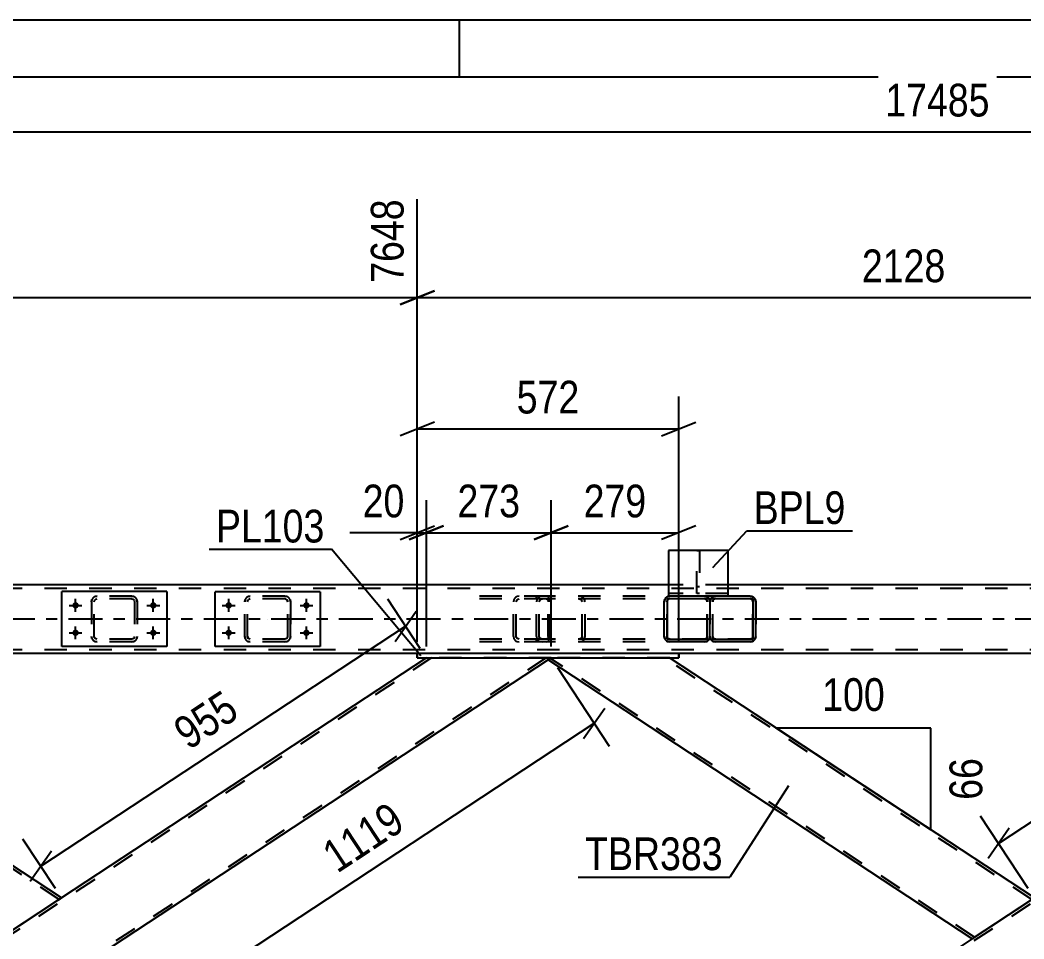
# Model space of a CAD drawing. Header units: millimetres. Extents: x -832 to 357, y -842 to -1.
# Drawn here: x -521.2 to -433.3, y -81 to -0.6 of the extents above; entities that cross this region are included whole.
import ezdxf

# ---------------------------------------------------------------- set-up
doc = ezdxf.new("R2010")
doc.units = ezdxf.units.MM
doc.linetypes.add('DXK_LINE_DOT2', pattern=[3.9198, 1.9599, -1.9599])
doc.linetypes.add('DXK_LINE_DOT3', pattern=[5.9187, 2.979, -0.9799, 0.9799, -0.9799])
doc.styles.add('Arial Narrow', font='ARIALN.TTF', dxfattribs={"height": 0.2})

# ---------------------------------------------------------------- blocks, each defined once
blk = doc.blocks.new('Unknown-570388851-1132')
at = {"color": 5, "linetype": 'Continuous'}
for p, q in [((357.288, -0.603), (-831.712, -0.603)), ((-482.712, -5.603), (-482.712, -0.603)), ((352.288, -5.603), (-826.712, -5.603))]:
    blk.add_line(p, q, dxfattribs=at)
blk = doc.blocks.new('Part-570388851-11626 - 11607')
at = {"color": 7, "linetype": 'DXK_LINE_DOT2'}
for p, q in [((-475.948, -51.338), (-475.987, -51.522)), ((-475.987, -54.562), (-475.987, -51.522)), ((-475.731, -51.522), (-475.712, -51.43)), ((-475.731, -54.562), (-475.731, -51.522)), ((-475.712, -51.43), (-475.657, -51.352)), ((-475.476, -51.042), (-475.671, -51.078)), ((-475.657, -51.352), (-475.574, -51.3)), ((-475.574, -51.3), (-475.476, -51.282)), ((-466.462, -51.042), (-475.476, -51.042)), ((-466.462, -51.282), (-475.476, -51.282)), ((-472.045, -51.078), (-472.241, -51.042)), ((-472.241, -51.282), (-472.143, -51.3)), ((-472.143, -51.3), (-472.06, -51.352)), ((-472.06, -51.352), (-472.005, -51.43)), ((-472.005, -51.43), (-471.985, -51.522)), ((-471.985, -54.562), (-471.985, -51.522)), ((-471.73, -51.522), (-471.769, -51.338)), ((-471.73, -54.562), (-471.73, -51.522)), ((-475.987, -54.562), (-475.948, -54.746)), ((-475.712, -54.654), (-475.731, -54.562)), ((-475.657, -54.732), (-475.712, -54.654)), ((-475.671, -55.005), (-475.476, -55.042)), ((-475.574, -54.784), (-475.657, -54.732)), ((-475.476, -54.802), (-475.574, -54.784)), ((-466.462, -54.802), (-475.476, -54.802)), ((-466.462, -55.042), (-475.476, -55.042)), ((-472.143, -54.784), (-472.241, -54.802)), ((-472.241, -55.042), (-472.045, -55.005)), ((-472.06, -54.732), (-472.143, -54.784)), ((-472.005, -54.654), (-472.06, -54.732)), ((-471.985, -54.562), (-472.005, -54.654)), ((-471.769, -54.746), (-471.73, -54.562))]:
    blk.add_line(p, q, dxfattribs=at)
for centre, start, end in [((-475.495, -51.543), 110.75832, 155.68004), ((-472.221, -51.543), 24.31996, 69.24168), ((-475.495, -54.541), 204.31996, 249.24168), ((-472.221, -54.541), 290.75832, 335.68004)]:
    blk.add_arc(centre, 0.496, start, end, dxfattribs=at)
blk = doc.blocks.new('Part-570388851-11783 - 11607')
at = {"color": 2, "linetype": 'Continuous'}
for p, q in [((-494.911, -50.642), (-504.111, -50.642)), ((-504.111, -55.442), (-504.111, -50.642)), ((-494.911, -50.642), (-494.911, -55.442)), ((-494.911, -55.442), (-504.111, -55.442))]:
    blk.add_line(p, q, dxfattribs=at)
blk = doc.blocks.new('Part-570388851-11677 - 11607')
at = {"color": 7, "linetype": 'DXK_LINE_DOT2'}
for p, q in [((-485.172, -56.442), (-561.457, -106.641)), ((-475.13, -56.442), (-551.416, -106.641)), ((-474.694, -56.442), (-485.609, -56.442)), ((-474.694, -56.442), (-474.967, -56.622)), ((-517.534, -77.45), (-522.992, -81.042)), ((-512.077, -81.042), (-517.534, -84.633)), ((-561.894, -106.641), (-560.101, -105.461)), ((-550.979, -106.641), (-561.894, -106.641))]:
    blk.add_line(p, q, dxfattribs=at)
at = {"color": 2, "linetype": 'Continuous'}
for p, q in [((-485.609, -56.442), (-517.534, -77.45)), ((-474.967, -56.622), (-512.077, -81.042)), ((-522.992, -81.042), (-560.101, -105.461)), ((-517.534, -84.633), (-550.979, -106.641))]:
    blk.add_line(p, q, dxfattribs=at)
blk = doc.blocks.new('Part-570388851-11682 - 11607')
at = {"color": 7, "linetype": 'DXK_LINE_DOT2'}
for p, q in [((-400.038, -56.442), (-476.323, -106.641)), ((-389.996, -56.442), (-466.281, -106.641)), ((-389.559, -56.442), (-400.474, -56.442)), ((-389.559, -56.442), (-389.833, -56.622)), ((-432.4, -77.45), (-437.858, -81.042)), ((-426.943, -81.042), (-432.4, -84.633)), ((-476.76, -106.641), (-474.967, -105.461)), ((-465.845, -106.641), (-476.76, -106.641))]:
    blk.add_line(p, q, dxfattribs=at)
at = {"color": 2, "linetype": 'Continuous'}
for p, q in [((-400.474, -56.442), (-432.4, -77.45)), ((-389.833, -56.622), (-426.943, -81.042)), ((-437.858, -81.042), (-474.967, -105.461)), ((-432.4, -84.633), (-465.845, -106.641))]:
    blk.add_line(p, q, dxfattribs=at)
blk = doc.blocks.new('Part-570388851-11733 - 11607')
at = {"color": 7, "linetype": 'DXK_LINE_DOT2'}
for p, q in [((-501.511, -51.522), (-501.475, -51.338)), ((-501.475, -51.338), (-501.511, -51.522)), ((-501.511, -54.562), (-501.511, -51.522)), ((-501.511, -51.522), (-501.511, -51.522)), ((-501.511, -54.562), (-501.511, -51.522)), ((-501.271, -51.522), (-501.253, -51.43)), ((-501.271, -51.522), (-501.253, -51.43)), ((-501.271, -54.562), (-501.271, -51.522)), ((-501.271, -51.522), (-501.271, -51.522)), ((-501.271, -54.562), (-501.271, -51.522)), ((-501.253, -51.43), (-501.201, -51.352)), ((-501.215, -51.078), (-501.031, -51.042)), ((-501.031, -51.042), (-501.215, -51.078)), ((-501.123, -51.3), (-501.201, -51.352)), ((-501.031, -51.282), (-501.123, -51.3)), ((-497.991, -51.042), (-501.031, -51.042)), ((-497.991, -51.282), (-501.031, -51.282)), ((-497.991, -51.042), (-497.808, -51.078)), ((-497.808, -51.078), (-497.991, -51.042)), ((-497.9, -51.3), (-497.991, -51.282)), ((-497.822, -51.352), (-497.9, -51.3)), ((-497.822, -51.352), (-497.77, -51.43)), ((-497.77, -51.43), (-497.822, -51.352)), ((-497.77, -51.43), (-497.751, -51.522)), ((-497.751, -51.522), (-497.77, -51.43)), ((-497.751, -54.562), (-497.751, -51.522)), ((-497.751, -51.522), (-497.751, -51.522)), ((-497.751, -54.562), (-497.751, -51.522)), ((-497.548, -51.338), (-497.511, -51.522)), ((-497.511, -51.522), (-497.548, -51.338)), ((-497.511, -54.562), (-497.511, -51.522)), ((-497.511, -51.522), (-497.511, -51.522)), ((-497.511, -51.522), (-497.511, -54.562)), ((-501.511, -54.562), (-501.511, -54.562)), ((-501.475, -54.746), (-501.511, -54.562)), ((-501.511, -54.562), (-501.475, -54.746)), ((-501.271, -54.562), (-501.271, -54.562)), ((-501.253, -54.654), (-501.271, -54.562)), ((-501.271, -54.562), (-501.253, -54.654)), ((-501.201, -54.732), (-501.253, -54.654)), ((-501.253, -54.654), (-501.201, -54.732)), ((-501.031, -55.042), (-501.215, -55.005)), ((-501.215, -55.005), (-501.031, -55.042)), ((-501.123, -54.784), (-501.201, -54.732)), ((-501.031, -54.802), (-501.123, -54.784)), ((-497.991, -54.802), (-501.031, -54.802)), ((-497.991, -55.042), (-501.031, -55.042)), ((-497.9, -54.784), (-497.991, -54.802)), ((-497.808, -55.005), (-497.991, -55.042)), ((-497.991, -55.042), (-497.808, -55.005)), ((-497.822, -54.732), (-497.9, -54.784)), ((-497.77, -54.654), (-497.822, -54.732)), ((-497.77, -54.654), (-497.751, -54.562)), ((-497.77, -54.654), (-497.751, -54.562)), ((-497.751, -54.562), (-497.751, -54.562)), ((-497.511, -54.562), (-497.548, -54.746)), ((-497.548, -54.746), (-497.511, -54.562)), ((-497.511, -54.562), (-497.511, -54.562))]:
    blk.add_line(p, q, dxfattribs=at)
at = {"color": 7, "linetype": 'DXK_LINE_DOT3'}
blk.add_line((-499.512, -53.042), (-499.511, -53.042), dxfattribs=at)
at = {"color": 7, "linetype": 'DXK_LINE_DOT2'}
for centre, start, end in [((-501.031, -51.522), 112.5, 157.5), ((-501.031, -51.522), 112.5, 157.5), ((-497.991, -51.522), 22.5, 67.5), ((-497.991, -51.522), 22.5, 67.5), ((-501.031, -54.562), 202.5, 247.5), ((-501.031, -54.562), 202.5, 247.5), ((-497.991, -54.562), 292.5, 337.5), ((-497.991, -54.562), 292.5, 337.5)]:
    blk.add_arc(centre, 0.48, start, end, dxfattribs=at)
blk = doc.blocks.new('Part-570388851-11734 - 11607')
at = {"color": 7, "linetype": 'DXK_LINE_DOT2'}
for p, q in [((-460.794, -51.521), (-460.758, -51.337)), ((-460.758, -51.337), (-460.794, -51.521)), ((-460.794, -54.561), (-460.794, -51.521)), ((-460.794, -51.521), (-460.794, -51.521)), ((-460.794, -54.561), (-460.794, -51.521)), ((-460.554, -51.521), (-460.536, -51.429)), ((-460.536, -51.429), (-460.554, -51.521)), ((-460.554, -54.561), (-460.554, -51.521)), ((-460.554, -51.521), (-460.554, -51.521)), ((-460.554, -54.561), (-460.554, -51.521)), ((-460.536, -51.429), (-460.484, -51.351)), ((-460.484, -51.351), (-460.536, -51.429)), ((-460.498, -51.078), (-460.314, -51.041)), ((-460.484, -51.351), (-460.406, -51.299)), ((-460.314, -51.281), (-460.406, -51.299)), ((-457.274, -51.041), (-457.091, -51.078)), ((-457.183, -51.299), (-457.274, -51.281)), ((-457.105, -51.351), (-457.183, -51.299)), ((-457.105, -51.351), (-457.053, -51.429)), ((-457.053, -51.429), (-457.105, -51.351)), ((-457.053, -51.429), (-457.034, -51.521)), ((-457.034, -51.521), (-457.053, -51.429)), ((-457.034, -54.561), (-457.034, -51.521)), ((-457.034, -51.521), (-457.034, -51.521)), ((-457.034, -54.561), (-457.034, -51.521)), ((-456.831, -51.337), (-456.794, -51.521)), ((-456.794, -51.521), (-456.794, -54.561)), ((-460.794, -54.561), (-460.794, -54.561)), ((-460.758, -54.745), (-460.794, -54.561)), ((-460.794, -54.561), (-460.758, -54.745)), ((-460.554, -54.561), (-460.554, -54.561)), ((-460.536, -54.653), (-460.554, -54.561)), ((-460.554, -54.561), (-460.536, -54.653)), ((-460.484, -54.731), (-460.536, -54.653)), ((-460.536, -54.653), (-460.484, -54.731)), ((-460.314, -55.041), (-460.498, -55.004)), ((-460.406, -54.783), (-460.484, -54.731)), ((-460.314, -54.801), (-460.406, -54.783)), ((-457.274, -54.801), (-460.314, -54.801)), ((-457.183, -54.783), (-457.274, -54.801)), ((-457.091, -55.004), (-457.274, -55.041)), ((-457.105, -54.731), (-457.183, -54.783)), ((-457.053, -54.653), (-457.105, -54.731)), ((-457.105, -54.731), (-457.053, -54.653)), ((-457.034, -54.561), (-457.053, -54.653)), ((-457.053, -54.653), (-457.034, -54.561)), ((-457.034, -54.561), (-457.034, -54.561)), ((-456.794, -54.561), (-456.831, -54.745))]:
    blk.add_line(p, q, dxfattribs=at)
at = {"color": 2, "linetype": 'Continuous'}
for p, q in [((-460.314, -51.041), (-460.498, -51.078)), ((-460.314, -51.281), (-460.319, -51.282)), ((-457.274, -51.041), (-460.314, -51.041)), ((-457.274, -51.281), (-460.314, -51.281)), ((-457.091, -51.078), (-457.274, -51.041)), ((-457.274, -51.281), (-457.27, -51.282)), ((-456.794, -51.521), (-456.831, -51.337)), ((-456.794, -54.561), (-456.794, -51.521)), ((-456.794, -51.521), (-456.794, -51.521)), ((-460.498, -55.004), (-460.314, -55.041)), ((-457.274, -55.041), (-460.314, -55.041)), ((-457.274, -55.041), (-457.091, -55.004)), ((-456.831, -54.745), (-456.794, -54.561)), ((-456.794, -54.561), (-456.794, -54.561))]:
    blk.add_line(p, q, dxfattribs=at)
at = {"color": 7, "linetype": 'DXK_LINE_DOT3'}
blk.add_line((-458.794, -53.041), (-458.794, -53.041), dxfattribs=at)
at = {"color": 7, "linetype": 'DXK_LINE_DOT2'}
for centre, start, end in [((-460.314, -51.521), 112.5, 157.5), ((-460.314, -51.521), 149.53318, 157.5), ((-457.274, -51.521), 22.5, 67.5), ((-460.314, -54.561), 202.5, 247.5), ((-460.314, -54.561), 202.5, 210.731), ((-457.274, -54.561), 292.5, 337.5)]:
    blk.add_arc(centre, 0.48, start, end, dxfattribs=at)
at = {"color": 2, "linetype": 'Continuous'}
for centre, start, end in [((-460.314, -51.521), 112.5, 149.53318), ((-457.274, -51.521), 22.5, 67.5), ((-460.314, -54.561), 210.731, 247.5), ((-457.274, -54.561), 292.5, 337.5)]:
    blk.add_arc(centre, 0.48, start, end, dxfattribs=at)
blk = doc.blocks.new('Part-570388851-11769 - 11607')
at = {"color": 2, "linetype": 'Continuous'}
for p, q in [((-459.234, -47.041), (-464.434, -47.041)), ((-464.434, -47.041), (-464.434, -51.041)), ((-459.234, -47.041), (-459.234, -51.041)), ((-460.314, -51.041), (-464.434, -51.041))]:
    blk.add_line(p, q, dxfattribs=at)
at = {"color": 7, "linetype": 'DXK_LINE_DOT2'}
for p, q in [((-459.234, -50.801), (-464.434, -50.801)), ((-464.434, -50.801), (-464.434, -50.818)), ((-464.434, -50.818), (-464.434, -51.021)), ((-459.234, -50.801), (-459.234, -50.801)), ((-459.234, -50.801), (-459.234, -51.021)), ((-464.434, -51.041), (-464.434, -51.021)), ((-459.234, -51.041), (-460.314, -51.041)), ((-459.234, -51.041), (-459.234, -51.021)), ((-459.234, -51.041), (-459.234, -51.041))]:
    blk.add_line(p, q, dxfattribs=at)
blk = doc.blocks.new('Part-570388851-12169 - 11607')
at = {"color": 7, "linetype": 'DXK_LINE_DOT2'}
for p, q in [((-461.953, -50.801), (-461.953, -47.041)), ((-461.953, -47.041), (-461.713, -47.041)), ((-461.713, -47.041), (-461.713, -50.801)), ((-461.953, -50.201), (-461.713, -50.201)), ((-461.713, -50.801), (-461.953, -50.801))]:
    blk.add_line(p, q, dxfattribs=at)
blk = doc.blocks.new('Bolt-570388851-11790 - 11607')
at = {"linetype": 'Continuous'}
for points in [[(-502.911, -51.562, -1), (-502.911, -52.122, -1)], [(-496.111, -51.562, -1), (-496.111, -52.122, -1)], [(-502.911, -53.962, -1), (-502.911, -54.522, -1)], [(-496.111, -53.962, -1), (-496.111, -54.522, -1)]]:
    blk.add_hatch(color=1, dxfattribs=at).paths.add_polyline_path(points)
at = {"color": 1, "linetype": 'Continuous'}
for p, q in [((-502.911, -52.402), (-502.911, -51.282)), ((-496.111, -52.402), (-496.111, -51.282)), ((-503.471, -51.842), (-502.351, -51.842)), ((-496.671, -51.842), (-495.551, -51.842)), ((-503.471, -54.242), (-502.351, -54.242)), ((-502.911, -54.802), (-502.911, -53.682)), ((-496.671, -54.242), (-495.551, -54.242)), ((-496.111, -54.802), (-496.111, -53.682))]:
    blk.add_line(p, q, dxfattribs=at)
blk = doc.blocks.new('Part-570388851-11802 - 11607')
at = {"color": 7, "linetype": 'DXK_LINE_DOT2'}
for p, q in [((-514.915, -51.521), (-514.878, -51.337)), ((-514.878, -51.337), (-514.915, -51.521)), ((-514.915, -51.521), (-514.915, -54.561)), ((-514.675, -51.521), (-514.657, -51.429)), ((-514.675, -54.561), (-514.675, -51.521)), ((-514.657, -51.429), (-514.605, -51.351)), ((-514.619, -51.077), (-514.435, -51.041)), ((-514.435, -51.041), (-514.619, -51.077)), ((-514.605, -51.351), (-514.527, -51.299)), ((-514.527, -51.299), (-514.435, -51.281)), ((-511.395, -51.041), (-514.435, -51.041)), ((-511.395, -51.281), (-514.435, -51.281)), ((-511.395, -51.041), (-511.211, -51.077)), ((-511.211, -51.077), (-511.395, -51.041)), ((-511.395, -51.281), (-511.303, -51.299)), ((-511.303, -51.299), (-511.225, -51.351)), ((-511.225, -51.351), (-511.173, -51.429)), ((-511.173, -51.429), (-511.155, -51.521)), ((-511.155, -51.521), (-511.155, -54.561)), ((-510.951, -51.337), (-510.915, -51.521)), ((-510.915, -51.521), (-510.951, -51.337)), ((-510.915, -51.521), (-510.915, -54.561)), ((-514.878, -54.744), (-514.915, -54.561)), ((-514.915, -54.561), (-514.878, -54.744)), ((-514.657, -54.653), (-514.675, -54.561)), ((-514.605, -54.73), (-514.657, -54.653)), ((-514.435, -55.041), (-514.619, -55.004)), ((-514.619, -55.004), (-514.435, -55.041)), ((-514.527, -54.783), (-514.605, -54.73)), ((-514.435, -54.801), (-514.527, -54.783)), ((-511.395, -54.801), (-514.435, -54.801)), ((-511.395, -55.041), (-514.435, -55.041)), ((-511.303, -54.783), (-511.395, -54.801)), ((-511.211, -55.004), (-511.395, -55.041)), ((-511.395, -55.041), (-511.211, -55.004)), ((-511.225, -54.73), (-511.303, -54.783)), ((-511.173, -54.653), (-511.225, -54.73)), ((-511.155, -54.561), (-511.173, -54.653)), ((-510.915, -54.561), (-510.951, -54.744)), ((-510.951, -54.744), (-510.915, -54.561))]:
    blk.add_line(p, q, dxfattribs=at)
at = {"color": 7, "linetype": 'DXK_LINE_DOT3'}
blk.add_line((-512.915, -53.041), (-512.915, -53.041), dxfattribs=at)
at = {"color": 7, "linetype": 'DXK_LINE_DOT2'}
for centre, start, end in [((-514.435, -51.521), 112.5, 157.5), ((-514.435, -51.521), 112.5, 157.5), ((-511.395, -51.521), 22.5, 67.5), ((-511.395, -51.521), 22.5, 67.5), ((-514.435, -54.561), 202.5, 247.5), ((-514.435, -54.561), 202.5, 247.5), ((-511.395, -54.561), 292.5, 337.5), ((-511.395, -54.561), 292.5, 337.5)]:
    blk.add_arc(centre, 0.48, start, end, dxfattribs=at)
blk = doc.blocks.new('Part-570388851-11818 - 11607')
at = {"color": 2, "linetype": 'Continuous'}
for p, q in [((-457.034, -51.282), (-464.554, -51.282)), ((-464.554, -51.282), (-464.554, -54.802)), ((-457.034, -51.282), (-457.034, -51.282)), ((-457.034, -51.282), (-457.034, -54.802)), ((-464.554, -54.802), (-457.034, -54.802)), ((-457.034, -54.802), (-457.034, -54.802))]:
    blk.add_line(p, q, dxfattribs=at)
at = {"color": 7, "linetype": 'DXK_LINE_DOT2'}
for p, q in [((-464.554, -54.802), (-464.554, -51.282)), ((-457.034, -54.802), (-457.034, -51.282)), ((-457.034, -51.282), (-457.034, -51.282)), ((-457.034, -54.802), (-457.034, -54.802))]:
    blk.add_line(p, q, dxfattribs=at)
blk = doc.blocks.new('Part-570388851-11825 - 11607')
at = {"color": 2, "linetype": 'Continuous'}
for p, q in [((-464.758, -51.338), (-464.794, -51.522)), ((-464.794, -54.562), (-464.794, -51.522)), ((-464.794, -51.522), (-464.794, -51.522)), ((-464.314, -51.042), (-464.498, -51.078)), ((-461.274, -51.042), (-464.314, -51.042)), ((-461.091, -51.078), (-461.274, -51.042)), ((-464.794, -54.562), (-464.794, -54.562)), ((-464.794, -54.562), (-464.758, -54.746)), ((-464.498, -55.005), (-464.314, -55.042)), ((-461.274, -55.042), (-464.314, -55.042)), ((-461.274, -55.042), (-461.091, -55.005))]:
    blk.add_line(p, q, dxfattribs=at)
at = {"color": 7, "linetype": 'DXK_LINE_DOT2'}
for p, q in [((-464.794, -51.522), (-464.758, -51.338)), ((-464.794, -54.562), (-464.794, -51.522)), ((-464.554, -51.522), (-464.536, -51.43)), ((-464.536, -51.43), (-464.554, -51.522)), ((-464.554, -54.562), (-464.554, -51.522)), ((-464.554, -51.522), (-464.554, -51.522)), ((-464.554, -54.562), (-464.554, -51.522)), ((-464.536, -51.43), (-464.484, -51.352)), ((-464.484, -51.352), (-464.536, -51.43)), ((-464.498, -51.078), (-464.314, -51.042)), ((-464.484, -51.352), (-464.406, -51.3)), ((-464.314, -51.282), (-464.406, -51.3)), ((-461.274, -51.282), (-464.314, -51.282)), ((-461.274, -51.042), (-461.091, -51.078)), ((-461.183, -51.3), (-461.274, -51.282)), ((-461.105, -51.352), (-461.183, -51.3)), ((-461.105, -51.352), (-461.053, -51.43)), ((-461.053, -51.43), (-461.105, -51.352)), ((-461.053, -51.43), (-461.034, -51.522)), ((-461.034, -51.522), (-461.053, -51.43)), ((-461.034, -54.562), (-461.034, -51.522)), ((-461.034, -51.522), (-461.034, -51.522)), ((-461.034, -54.562), (-461.034, -51.522)), ((-460.831, -51.338), (-460.794, -51.522)), ((-460.794, -51.522), (-460.831, -51.338)), ((-460.794, -54.562), (-460.794, -51.522)), ((-460.794, -51.522), (-460.794, -51.522)), ((-460.794, -51.522), (-460.794, -54.562)), ((-464.758, -54.746), (-464.794, -54.562)), ((-464.554, -54.562), (-464.554, -54.562)), ((-464.536, -54.654), (-464.554, -54.562)), ((-464.554, -54.562), (-464.536, -54.654)), ((-464.484, -54.732), (-464.536, -54.654)), ((-464.536, -54.654), (-464.484, -54.732)), ((-464.314, -55.042), (-464.498, -55.005)), ((-464.406, -54.784), (-464.484, -54.732)), ((-464.314, -54.802), (-464.406, -54.784)), ((-461.274, -54.802), (-464.314, -54.802)), ((-461.183, -54.784), (-461.274, -54.802)), ((-461.091, -55.005), (-461.274, -55.042)), ((-461.105, -54.732), (-461.183, -54.784)), ((-461.053, -54.654), (-461.105, -54.732)), ((-461.105, -54.732), (-461.053, -54.654)), ((-461.034, -54.562), (-461.053, -54.654)), ((-461.053, -54.654), (-461.034, -54.562)), ((-461.034, -54.562), (-461.034, -54.562)), ((-460.794, -54.562), (-460.831, -54.746)), ((-460.831, -54.746), (-460.794, -54.562)), ((-460.794, -54.562), (-460.794, -54.562))]:
    blk.add_line(p, q, dxfattribs=at)
at = {"color": 7, "linetype": 'DXK_LINE_DOT3'}
blk.add_line((-462.794, -53.042), (-462.794, -53.042), dxfattribs=at)
at = {"color": 2, "linetype": 'Continuous'}
for centre, start, end in [((-464.314, -51.522), 112.5, 157.5), ((-461.274, -51.522), 30.60004, 67.5), ((-464.314, -54.562), 202.5, 247.5), ((-461.274, -54.562), 292.5, 329.40226)]:
    blk.add_arc(centre, 0.48, start, end, dxfattribs=at)
at = {"color": 7, "linetype": 'DXK_LINE_DOT2'}
for centre, start, end in [((-464.314, -51.522), 112.5, 157.5), ((-461.274, -51.522), 22.5, 67.5), ((-461.274, -51.522), 22.5, 30.60004), ((-464.314, -54.562), 202.5, 247.5), ((-461.274, -54.562), 292.5, 337.5), ((-461.274, -54.562), 329.40226, 337.5)]:
    blk.add_arc(centre, 0.48, start, end, dxfattribs=at)
blk = doc.blocks.new('Part-570388851-11951 - 11607')
at = {"color": 7, "linetype": 'DXK_LINE_DOT2'}
for p, q in [((-475.089, -51.042), (-482.531, -51.042)), ((-475.089, -51.282), (-482.531, -51.282)), ((-477.962, -51.338), (-478, -51.522)), ((-478, -54.562), (-478, -51.522)), ((-477.748, -51.522), (-477.729, -51.43)), ((-477.748, -54.562), (-477.748, -51.522)), ((-477.729, -51.43), (-477.674, -51.352)), ((-477.496, -51.042), (-477.689, -51.078)), ((-477.674, -51.352), (-477.593, -51.3)), ((-477.593, -51.3), (-477.496, -51.282)), ((-475.987, -51.282), (-475.987, -51.042)), ((-474.986, -51.078), (-475.089, -51.042)), ((-475.089, -51.282), (-475.038, -51.3)), ((-475.038, -51.3), (-474.994, -51.352)), ((-474.994, -51.352), (-474.965, -51.43)), ((-474.899, -51.183), (-474.986, -51.078)), ((-474.965, -51.43), (-474.955, -51.522)), ((-474.955, -54.562), (-474.955, -51.522)), ((-474.841, -51.338), (-474.899, -51.183)), ((-474.82, -51.522), (-474.841, -51.338)), ((-474.82, -54.562), (-474.82, -51.522)), ((-475.089, -54.802), (-482.531, -54.802)), ((-475.089, -55.042), (-482.531, -55.042)), ((-478, -54.562), (-477.962, -54.746)), ((-477.729, -54.654), (-477.748, -54.562)), ((-477.674, -54.732), (-477.729, -54.654)), ((-477.689, -55.005), (-477.496, -55.042)), ((-477.593, -54.784), (-477.674, -54.732)), ((-477.496, -54.802), (-477.593, -54.784)), ((-475.987, -55.042), (-475.987, -54.802)), ((-475.038, -54.784), (-475.089, -54.802)), ((-475.089, -55.042), (-474.986, -55.005)), ((-474.994, -54.732), (-475.038, -54.784)), ((-474.965, -54.654), (-474.994, -54.732)), ((-474.986, -55.005), (-474.899, -54.901)), ((-474.955, -54.562), (-474.965, -54.654)), ((-474.899, -54.901), (-474.841, -54.746)), ((-474.841, -54.746), (-474.82, -54.562))]:
    blk.add_line(p, q, dxfattribs=at)
for centre, start, end in [((-477.511, -51.538), 111.15132, 156.10486), ((-477.511, -54.546), 203.89514, 248.84868)]:
    blk.add_arc(centre, 0.492, start, end, dxfattribs=at)
blk = doc.blocks.new('Part-570388851-11963 - 11607')
at = {"color": 2, "linetype": 'Continuous'}
for p, q in [((-464.434, -50.042), (-612.476, -50.042)), ((-260.112, -50.042), (-459.234, -50.042)), ((-486.409, -56.042), (-548.66, -56.042)), ((-401.274, -56.042), (-463.526, -56.042))]:
    blk.add_line(p, q, dxfattribs=at)
at = {"color": 7, "linetype": 'DXK_LINE_DOT2'}
for p, q in [((-459.234, -50.042), (-464.434, -50.042)), ((-93.733, -50.362), (-752.111, -50.362)), ((-93.733, -55.722), (-752.111, -55.722)), ((-463.526, -56.042), (-486.409, -56.042))]:
    blk.add_line(p, q, dxfattribs=at)
at = {"color": 7, "linetype": 'DXK_LINE_DOT3'}
blk.add_line((-93.733, -53.042), (-752.111, -53.042), dxfattribs=at)
blk = doc.blocks.new('Part-570388851-11988 - 11607')
at = {"color": 2, "linetype": 'Continuous'}
for p, q in [((-486.409, -56.442), (-486.409, -56.042)), ((-486.409, -56.042), (-486.409, -56.042)), ((-463.526, -56.042), (-486.409, -56.042)), ((-463.526, -56.042), (-463.526, -56.442)), ((-486.409, -56.442), (-486.409, -56.442)), ((-486.409, -56.442), (-463.526, -56.442))]:
    blk.add_line(p, q, dxfattribs=at)
at = {"color": 7, "linetype": 'DXK_LINE_DOT2'}
for p, q in [((-486.409, -56.042), (-486.409, -56.442)), ((-463.526, -56.042), (-463.526, -56.042)), ((-463.526, -56.442), (-463.526, -56.042)), ((-463.526, -56.442), (-463.526, -56.442))]:
    blk.add_line(p, q, dxfattribs=at)
blk = doc.blocks.new('Part-570388851-11998 - 11607')
at = {"color": 2, "linetype": 'Continuous'}
for p, q in [((-474.967, -56.622), (-474.934, -56.6)), ((-437.858, -81.042), (-474.967, -56.622)), ((-474.839, -56.538), (-474.934, -56.6)), ((-474.702, -56.442), (-474.839, -56.538)), ((-432.4, -77.45), (-464.326, -56.442)), ((-432.67, -77.628), (-437.858, -81.042)), ((-432.433, -77.472), (-432.67, -77.628)), ((-432.4, -77.45), (-432.433, -77.472))]:
    blk.add_line(p, q, dxfattribs=at)
at = {"color": 7, "linetype": 'DXK_LINE_DOT2'}
for p, q in [((-474.934, -56.6), (-474.967, -56.622)), ((-474.749, -56.478), (-474.732, -56.467)), ((-474.749, -56.478), (-474.732, -56.467)), ((-437.639, -80.898), (-474.749, -56.478)), ((-474.732, -56.467), (-474.677, -56.442)), ((-464.326, -56.442), (-474.702, -56.442)), ((-432.618, -77.594), (-464.763, -56.442)), ((-432.67, -77.628), (-432.528, -77.535))]:
    blk.add_line(p, q, dxfattribs=at)
blk = doc.blocks.new('Part-570388851-12003 - 11607')
at = {"color": 2, "linetype": 'Continuous'}
for p, q in [((-560.102, -56.622), (-560.068, -56.6)), ((-522.992, -81.042), (-560.102, -56.622)), ((-559.974, -56.538), (-560.068, -56.6)), ((-559.836, -56.442), (-559.974, -56.538)), ((-517.534, -77.45), (-549.46, -56.442)), ((-517.804, -77.628), (-522.992, -81.042)), ((-517.568, -77.472), (-517.804, -77.628)), ((-517.534, -77.45), (-517.568, -77.472))]:
    blk.add_line(p, q, dxfattribs=at)
at = {"color": 7, "linetype": 'DXK_LINE_DOT2'}
for p, q in [((-560.068, -56.6), (-560.102, -56.622)), ((-559.883, -56.478), (-559.867, -56.467)), ((-559.883, -56.478), (-559.867, -56.467)), ((-522.774, -80.898), (-559.883, -56.478)), ((-559.867, -56.467), (-559.811, -56.442)), ((-549.46, -56.442), (-559.836, -56.442)), ((-517.753, -77.594), (-549.897, -56.442)), ((-517.804, -77.628), (-517.662, -77.535))]:
    blk.add_line(p, q, dxfattribs=at)
blk = doc.blocks.new('Part-570388851-12103 - 11607')
at = {"color": 2, "linetype": 'Continuous'}
for p, q in [((-508.315, -50.641), (-517.515, -50.641)), ((-517.515, -55.441), (-517.515, -50.641)), ((-508.315, -50.641), (-508.315, -55.441)), ((-508.315, -55.441), (-517.515, -55.441))]:
    blk.add_line(p, q, dxfattribs=at)
blk = doc.blocks.new('Bolt-570388851-12190 - 11607')
at = {"linetype": 'Continuous'}
for points in [[(-516.315, -51.561, -1), (-516.315, -52.121, -1)], [(-509.515, -51.561, -1), (-509.515, -52.121, -1)], [(-516.315, -53.961, -1), (-516.315, -54.521, -1)], [(-509.515, -53.961, -1), (-509.515, -54.521, -1)]]:
    blk.add_hatch(color=1, dxfattribs=at).paths.add_polyline_path(points)
at = {"color": 1, "linetype": 'Continuous'}
for p, q in [((-516.315, -52.401), (-516.315, -51.281)), ((-509.515, -52.401), (-509.515, -51.281)), ((-516.875, -51.841), (-515.755, -51.841)), ((-510.075, -51.841), (-508.955, -51.841)), ((-516.875, -54.241), (-515.755, -54.241)), ((-516.315, -54.801), (-516.315, -53.681)), ((-510.075, -54.241), (-508.955, -54.241)), ((-509.515, -54.801), (-509.515, -53.681))]:
    blk.add_line(p, q, dxfattribs=at)
blk = doc.blocks.new('StraightDimension-570388851-13578 - 11607')
at = {"color": 7, "linetype": 'Continuous'}
for p, q in [((-486.158, -55.607), (-488.998, -51.29)), ((-488.355, -54.997), (-486.509, -52.346)), ((-519.358, -74.68), (-487.432, -53.671)), ((-518.084, -76.615), (-520.924, -72.299)), ((-518.434, -73.354), (-520.281, -76.006))]:
    blk.add_line(p, q, dxfattribs=at)
at = {"color": 0}
blk.add_wipeout([(-501.015, -61.712), (-503.324, -58.203), (-508.908, -61.878), (-506.599, -65.386)], dxfattribs=at)
at = {"color": 3, "style": 'Arial Narrow'}
blk.add_text('955', height=2.8633, rotation=33.34614, dxfattribs=at).set_placement((-506.427, -64.555))
blk = doc.blocks.new('StraightDimension-570388851-13064 - 11607')
at = {"color": 7, "linetype": 'Continuous'}
for p, q in [((-486.409, -55.042), (-486.409, -33.543)), ((-463.526, -55.042), (-463.526, -33.543)), ((-484.909, -35.793), (-487.909, -36.993)), ((-465.026, -36.993), (-462.026, -35.793)), ((-486.409, -36.393), (-463.526, -36.393))]:
    blk.add_line(p, q, dxfattribs=at)
at = {"color": 0}
blk.add_wipeout([(-471.625, -35.643), (-471.625, -31.443), (-478.309, -31.443), (-478.309, -35.643)], dxfattribs=at)
at = {"color": 3, "style": 'Arial Narrow'}
blk.add_text('572', height=2.8633, dxfattribs=at).set_placement((-477.709, -35.043))
blk = doc.blocks.new('StraightDimension-570388851-12206 - 11607')
at = {"color": 7, "linetype": 'Continuous'}
for p, q in [((-474.694, -55.442), (-474.694, -42.635)), ((-463.526, -55.042), (-463.526, -42.635)), ((-476.194, -46.085), (-473.194, -44.885)), ((-474.694, -45.485), (-463.526, -45.485)), ((-462.026, -44.885), (-465.026, -46.085))]:
    blk.add_line(p, q, dxfattribs=at)
at = {"color": 0}
blk.add_wipeout([(-465.768, -44.735), (-465.768, -40.535), (-472.452, -40.535), (-472.452, -44.735)], dxfattribs=at)
at = {"color": 3, "style": 'Arial Narrow'}
blk.add_text('279', height=2.8633, dxfattribs=at).set_placement((-471.852, -44.135))
blk = doc.blocks.new('StraightDimension-570388851-12216 - 11607')
at = {"color": 7, "linetype": 'Continuous'}
for p, q in [((-485.609, -55.442), (-485.609, -42.635)), ((-474.694, -55.442), (-474.694, -42.635)), ((-487.109, -46.085), (-484.109, -44.885)), ((-485.609, -45.485), (-474.694, -45.485)), ((-473.194, -44.885), (-476.194, -46.085))]:
    blk.add_line(p, q, dxfattribs=at)
at = {"color": 0}
blk.add_wipeout([(-476.809, -44.735), (-476.809, -40.535), (-483.493, -40.535), (-483.493, -44.735)], dxfattribs=at)
at = {"color": 3, "style": 'Arial Narrow'}
blk.add_text('273', height=2.8633, dxfattribs=at).set_placement((-482.893, -44.135))
blk = doc.blocks.new('StraightDimension-570388851-12224 - 11607')
at = {"color": 7, "linetype": 'Continuous'}
for p, q in [((-486.409, -55.042), (-486.409, -42.635)), ((-485.609, -55.442), (-485.609, -42.635)), ((-486.409, -45.485), (-492.315, -45.485)), ((-486.409, -45.485), (-492.315, -45.485)), ((-487.909, -46.085), (-484.909, -44.885)), ((-484.109, -44.885), (-487.109, -46.085)), ((-486.409, -45.485), (-485.609, -45.485))]:
    blk.add_line(p, q, dxfattribs=at)
at = {"color": 0}
blk.add_wipeout([(-486.934, -44.735), (-486.934, -40.535), (-491.79, -40.535), (-491.79, -44.735)], dxfattribs=at)
at = {"color": 3, "style": 'Arial Narrow'}
blk.add_text('20', height=2.8633, dxfattribs=at).set_placement((-491.19, -44.135))
blk = doc.blocks.new('StraightDimension-570388851-12735 - 11607')
at = {"color": 7, "linetype": 'Continuous'}
blk.add_line((-788.831, -10.393), (-92.933, -10.393), dxfattribs=at)
at = {"color": 0}
blk.add_wipeout([(-435.712, -9.643), (-435.712, -5.443), (-446.052, -5.443), (-446.052, -9.643)], dxfattribs=at)
at = {"color": 3, "style": 'Arial Narrow'}
blk.add_text('17485', height=2.8633, dxfattribs=at).set_placement((-445.452, -9.043))
blk = doc.blocks.new('StraightDimension-570388851-12494 - 11607')
at = {"color": 7, "linetype": 'Continuous'}
for p, q in [((-401.024, -55.607), (-405.18, -49.291)), ((-404.536, -52.998), (-402.69, -50.346)), ((-435.539, -72.68), (-403.613, -51.672)), ((-432.95, -76.615), (-437.106, -70.3)), ((-434.616, -71.355), (-436.462, -74.006))]:
    blk.add_line(p, q, dxfattribs=at)
at = {"color": 0}
blk.add_wipeout([(-417.196, -59.712), (-419.505, -56.204), (-425.089, -59.878), (-422.78, -63.387)], dxfattribs=at)
at = {"color": 3, "style": 'Arial Narrow'}
blk.add_text('955', height=2.8633, rotation=33.34614, dxfattribs=at).set_placement((-422.609, -62.556))
blk = doc.blocks.new('AngleDimension-570388851-25168 - 11607')
at = {"color": 7, "linetype": 'Continuous'}
for p, q in [((-452.85, -63.993), (-454.997, -62.581)), ((-441.464, -62.581), (-454.997, -62.581)), ((-441.464, -71.486), (-454.997, -62.581)), ((-441.464, -71.486), (-441.464, -62.581))]:
    blk.add_line(p, q, dxfattribs=at)
at = {"color": 0}
for points in [[(-444.888, -61.681), (-444.888, -57.481), (-451.573, -57.481), (-451.573, -61.681)], [(-436.364, -64.605), (-440.564, -64.605), (-440.564, -69.462), (-436.364, -69.462)]]:
    blk.add_wipeout(points, dxfattribs=at)
at = {"color": 3, "style": 'Arial Narrow'}
blk.add_text('100', height=2.8633, dxfattribs=at).set_placement((-450.973, -61.081))
blk.add_text('66', height=2.8633, rotation=90.00021, dxfattribs=at).set_placement((-436.964, -68.862))
blk = doc.blocks.new('StraightDimension-570388851-13421 - 11607')
at = {"color": 7, "linetype": 'Continuous'}
for p, q in [((-486.409, -55.042), (-486.409, -16.288)), ((-487.909, -25.5), (-484.909, -24.3)), ((-571.543, -24.9), (-486.409, -24.9))]:
    blk.add_line(p, q, dxfattribs=at)
at = {"color": 0, "linetype": 'Continuous'}
blk.add_wipeout([(-487.009, -15.688), (-491.209, -15.688), (-491.209, -24.2), (-487.009, -24.2)], dxfattribs=at)
at = {"color": 3, "linetype": 'Continuous', "style": 'Arial Narrow'}
blk.add_text('7648', height=2.8633, rotation=90.00021, dxfattribs=at).set_placement((-487.609, -23.6))
blk = doc.blocks.new('StraightDimension-570388851-13431 - 11607')
at = {"color": 7, "linetype": 'Continuous'}
for p, q in [((-486.409, -55.042), (-486.409, -16.288)), ((-484.909, -24.3), (-487.909, -25.5)), ((-486.409, -24.9), (-401.274, -24.9))]:
    blk.add_line(p, q, dxfattribs=at)
at = {"color": 0}
blk.add_wipeout([(-439.585, -24.15), (-439.585, -19.95), (-448.098, -19.95), (-448.098, -24.15)], dxfattribs=at)
at = {"color": 3, "style": 'Arial Narrow'}
blk.add_text('2128', height=2.8633, dxfattribs=at).set_placement((-447.498, -23.55))
blk = doc.blocks.new('StraightDimension-570388851-13560 - 11607')
at = {"color": 7, "linetype": 'Continuous'}
for p, q in [((-474.144, -57.277), (-469.61, -64.167)), ((-471.853, -63.488), (-470.006, -60.836)), ((-508.313, -86.762), (-470.93, -62.162)), ((-511.527, -81.877), (-506.994, -88.766)), ((-507.39, -85.436), (-509.236, -88.087))]:
    blk.add_line(p, q, dxfattribs=at)
at = {"color": 0}
blk.add_wipeout([(-486.478, -71.496), (-488.787, -67.987), (-495.898, -72.666), (-493.589, -76.175)], dxfattribs=at)
at = {"color": 3, "style": 'Arial Narrow'}
blk.add_text('1119', height=2.8633, rotation=33.34614, dxfattribs=at).set_placement((-493.418, -75.344))
blk = doc.blocks.new('Mark-570388851-11765 - 11607')
at = {"color": 30, "linetype": 'Continuous'}
for p, q in [((-460.548, -48.538), (-457.569, -45.32)), ((-457.569, -45.32), (-448.33, -45.32))]:
    blk.add_line(p, q, dxfattribs=at)
at = {"color": 0}
blk.add_wipeout([(-448.93, -44.72), (-448.93, -41.72), (-456.969, -41.72), (-456.969, -44.72)], dxfattribs=at)
blk.add_wipeout([(-448.93, -44.72), (-448.93, -41.72), (-456.969, -41.72), (-456.969, -44.72)], dxfattribs=at)
at = {"color": 3, "style": 'Arial Narrow'}
blk.add_text('BPL9', height=2.8633, dxfattribs=at).set_placement((-456.969, -44.72))
blk = doc.blocks.new('Mark-570388851-11984 - 11607')
at = {"color": 30, "linetype": 'Continuous'}
for p in [(-504.629, -46.934), (-486.111, -56.272)]:
    blk.add_line(p, (-493.925, -46.934), dxfattribs=at)
at = {"color": 0}
blk.add_wipeout([(-494.525, -46.334), (-494.525, -43.334), (-504.029, -43.334), (-504.029, -46.334)], dxfattribs=at)
blk.add_wipeout([(-494.525, -46.334), (-494.525, -43.334), (-504.029, -43.334), (-504.029, -46.334)], dxfattribs=at)
at = {"color": 3, "style": 'Arial Narrow'}
blk.add_text('PL103', height=2.8633, dxfattribs=at).set_placement((-504.029, -46.334))
blk = doc.blocks.new('Mark-570388851-11994 - 11607')
at = {"color": 30, "linetype": 'Continuous'}
for p in [(-453.923, -67.626), (-472.323, -75.621)]:
    blk.add_line(p, (-459.067, -75.621), dxfattribs=at)
at = {"color": 0}
blk.add_wipeout([(-459.667, -75.021), (-459.667, -72.021), (-471.723, -72.021), (-471.723, -75.021)], dxfattribs=at)
blk.add_wipeout([(-459.667, -75.021), (-459.667, -72.021), (-471.723, -72.021), (-471.723, -75.021)], dxfattribs=at)
at = {"color": 3, "style": 'Arial Narrow'}
blk.add_text('TBR383', height=2.8633, dxfattribs=at).set_placement((-471.723, -75.021))

msp = doc.modelspace()

# ---------------------------------------------------------------- block references
for name in ['Unknown-570388851-1132', 'Part-570388851-11769 - 11607', 'Part-570388851-12169 - 11607', 'Part-570388851-11963 - 11607', 'Part-570388851-12103 - 11607', 'Part-570388851-11783 - 11607', 'Bolt-570388851-12190 - 11607', 'Part-570388851-11802 - 11607', 'Bolt-570388851-11790 - 11607', 'Part-570388851-11733 - 11607', 'Part-570388851-11951 - 11607', 'Part-570388851-11626 - 11607', 'Part-570388851-11825 - 11607', 'Part-570388851-11818 - 11607', 'Part-570388851-11734 - 11607', 'Part-570388851-11988 - 11607', 'Part-570388851-11677 - 11607', 'Part-570388851-12003 - 11607', 'Part-570388851-11682 - 11607', 'Part-570388851-11998 - 11607']:
    msp.add_blockref(name, (0, 0))

# ---------------------------------------------------------------- next in the draw order: block references
for name in ['StraightDimension-570388851-12494 - 11607', 'StraightDimension-570388851-13578 - 11607']:
    msp.add_blockref(name, (0, 0))

# ---------------------------------------------------------------- next in the draw order: block references
for name in ['StraightDimension-570388851-13064 - 11607', 'StraightDimension-570388851-13560 - 11607', 'AngleDimension-570388851-25168 - 11607']:
    msp.add_blockref(name, (0, 0))

# ---------------------------------------------------------------- next in the draw order: block references
for name in ['StraightDimension-570388851-12206 - 11607', 'Mark-570388851-11994 - 11607']:
    msp.add_blockref(name, (0, 0))

# ---------------------------------------------------------------- next in the draw order: block references
msp.add_blockref('StraightDimension-570388851-12216 - 11607', (0, 0))

# ---------------------------------------------------------------- next in the draw order: block references
msp.add_blockref('StraightDimension-570388851-12224 - 11607', (0, 0))

# ---------------------------------------------------------------- next in the draw order: block references
msp.add_blockref('StraightDimension-570388851-12735 - 11607', (0, 0))

# ---------------------------------------------------------------- next in the draw order: block references
msp.add_blockref('StraightDimension-570388851-13421 - 11607', (0, 0))

# ---------------------------------------------------------------- next in the draw order: block references
msp.add_blockref('StraightDimension-570388851-13431 - 11607', (0, 0))

# ---------------------------------------------------------------- next in the draw order: block references
for name in ['Mark-570388851-11765 - 11607', 'Mark-570388851-11984 - 11607']:
    msp.add_blockref(name, (0, 0))

doc.saveas('drawing.dxf')
